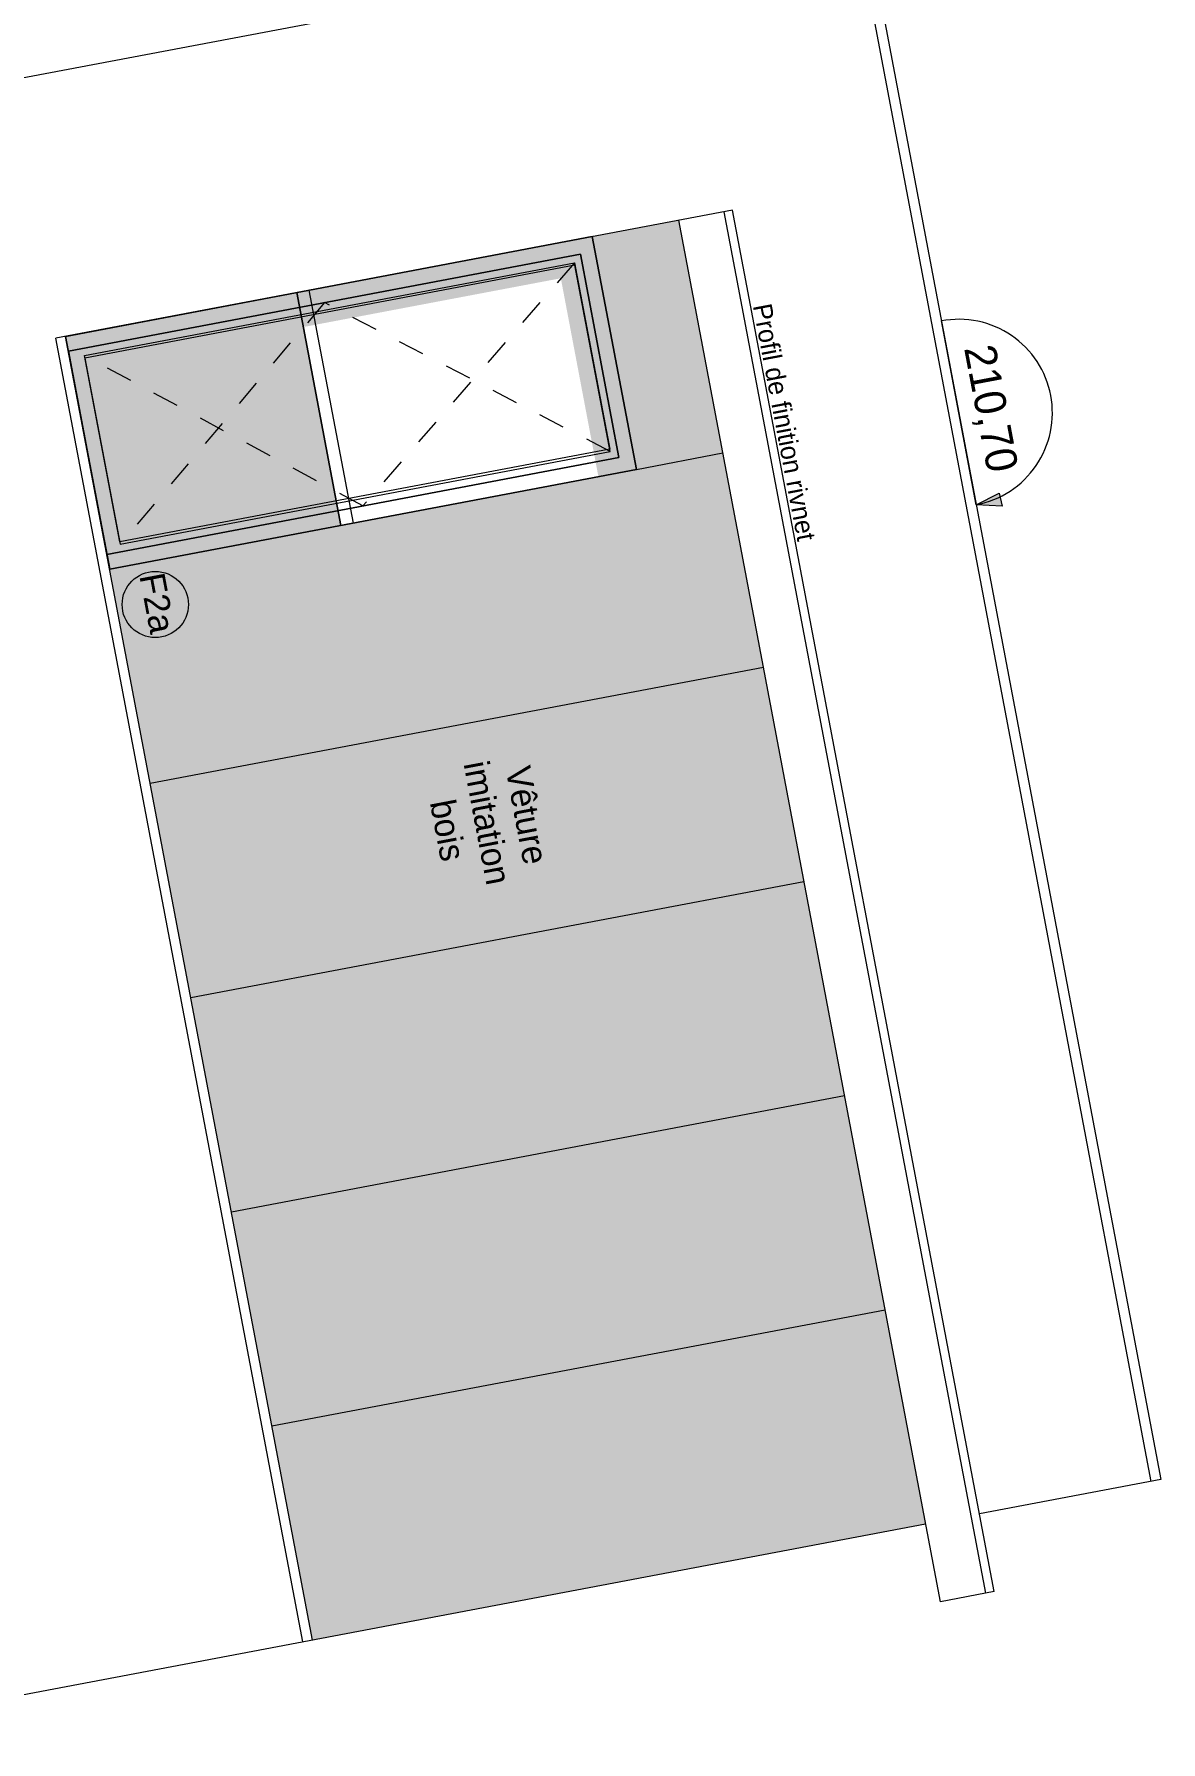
# Model space of a CAD drawing. Header units: centimetres. Extents: x 43491 to 84569, y -30699 to -11680.
# Drawn here: x 45146 to 45598, y -27010 to -26325 of the extents above; entities that cross this region are included whole.
import ezdxf

# ---------------------------------------------------------------- set-up
doc = ezdxf.new("R2010")
doc.units = ezdxf.units.CM
doc.header["$LTSCALE"] = 50.8
doc.linetypes.add('Style de ligne -1', pattern=[0.41664, 0.20828, -0.20836])
for name, color, linetype, lineweight in [('0-PROJET-BOIS PANNEAUX FACADE', 7, 'Continuous', 5), ('0-PROJET-DESSINS CRÉES', 7, 'Continuous', 9), ('0-PROJET-MENUISERIES EXT', 7, 'Continuous', 5), ('0-PROJET-NGF', 7, 'Continuous', 5), ('0-PROJET-TEXTE', 7, 'Continuous', 5)]:
    doc.layers.add(name, color=color, linetype=linetype, lineweight=lineweight)
doc.styles.add('Futura Std Book', font='Futura Std Book')
doc.styles.add('Helvetica', font='Helvetica')

# ---------------------------------------------------------------- blocks, each defined once
blk = doc.blocks.new('Groupe-260-1')
at = {"layer": '0-PROJET-NGF', "linetype": 'Continuous', "lineweight": 0}
blk.add_hatch(color=7, dxfattribs=at).paths.add_polyline_path([(6717.57, -48601.6), (6707.24, -48601.06), (6716.46, -48596.36)])
at = {"layer": '0-PROJET-NGF', "color": 7, "lineweight": 5}
blk.add_line((6707.24, -48601.06), (6693.28, -48527.32), dxfattribs=at)
at = {"layer": '0-PROJET-NGF', "color": 7, "lineweight": 5, "flags": 128}
blk.add_lwpolyline([(6707.24, -48601.06), (6709.04, -48600.67), (6710.82, -48600.2), (6712.57, -48599.63), (6714.29, -48598.99), (6715.98, -48598.26), (6717.64, -48597.44), (6719.25, -48596.55), (6720.81, -48595.58), (6722.33, -48594.53), (6723.79, -48593.41), (6725.2, -48592.22), (6726.54, -48590.97), (6727.82, -48589.64), (6729.04, -48588.26), (6730.19, -48586.82), (6731.26, -48585.32), (6732.26, -48583.78), (6733.18, -48582.18), (6734.03, -48580.55), (6734.79, -48578.87), (6735.47, -48577.16), (6736.06, -48575.41), (6736.57, -48573.64), (6736.99, -48571.85), (6737.32, -48570.04), (6737.56, -48568.21), (6737.72, -48566.38), (6737.78, -48564.54), (6737.75, -48562.7), (6737.63, -48560.86), (6737.42, -48559.03), (6737.12, -48557.21), (6736.74, -48555.41), (6736.26, -48553.63), (6735.7, -48551.88), (6735.06, -48550.15), (6734.32, -48548.46), (6733.51, -48546.81), (6732.62, -48545.2), (6731.65, -48543.63), (6730.6, -48542.12), (6729.48, -48540.66), (6728.29, -48539.25), (6727.03, -48537.9), (6725.71, -48536.62), (6724.33, -48535.41), (6722.89, -48534.26), (6721.39, -48533.19), (6719.85, -48532.19), (6718.25, -48531.26), (6716.61, -48530.42), (6714.94, -48529.66), (6713.23, -48528.98), (6711.48, -48528.39), (6709.71, -48527.88), (6707.92, -48527.46), (6706.11, -48527.13), (6704.28, -48526.88), (6702.45, -48526.73), (6700.61, -48526.67), (6698.76, -48526.7), (6696.93, -48526.82), (6695.1, -48527.02), (6693.28, -48527.32)], dxfattribs=at)
at = {"layer": '0-PROJET-NGF', "color": 7, "linetype": 'Continuous', "lineweight": 5, "flags": 128}
blk.add_lwpolyline([(6717.57, -48601.6), (6707.24, -48601.06), (6716.46, -48596.36)], close=True, dxfattribs=at)
at = {"layer": '0-PROJET-NGF', "color": 7, "insert": (6714.7, -48535.9), "char_height": 12.586, "attachment_point": 1, "rotation": 280.71759, "line_spacing_factor": 0.962448, "style": 'Futura Std Book'}
blk.add_mtext('210,70', dxfattribs=at)
blk = doc.blocks.new('PORTE FENETRE TYPE 3bis FACADE')
at = {"layer": '0-PROJET-DESSINS CRÉES', "color": 7, "linetype": 'Style de ligne -1', "lineweight": 13}
for p, q in [((9, -9), (89, -110.5)), ((89, -110.5), (9, -209))]:
    blk.add_line(p, q, dxfattribs=at)
at = {"layer": '0-PROJET-MENUISERIES EXT', "color": 7, "linetype": 'Continuous', "lineweight": 13, "flags": 128}
for points in [[(95, 0), (95, -215), (0, -215), (0, 0)], [(89, -6), (89, -215), (6, -215), (6, -6)], [(85, -9), (85, -209), (9, -209), (9, -9)]]:
    blk.add_lwpolyline(points, close=True, dxfattribs=at)
blk = doc.blocks.new('Groupe-265-1')
at = {"layer": '0-PROJET-TEXTE', "color": 7, "linetype": 'Continuous', "lineweight": 5}
blk.add_circle((6377.94, -48641.06), 13.28, dxfattribs=at)
at = {"layer": '0-PROJET-TEXTE', "color": 7, "insert": (6381.44, -48627.61), "char_height": 10.087, "attachment_point": 1, "rotation": 280.72359, "line_spacing_factor": 0.834288, "style": 'Helvetica'}
blk.add_mtext('F2a', dxfattribs=at)

msp = doc.modelspace()

# ---------------------------------------------------------------- hatches: boundary and pattern name
at = {"layer": '0-PROJET-BOIS PANNEAUX FACADE', "linetype": 'Continuous', "lineweight": 0}
msp.add_hatch(color=34, dxfattribs=at).paths.add_polyline_path([(45257.92, -26969.46), (45503.84, -26922.88), (45404.82, -26400), (45370.14, -26406.55), (45387.81, -26499.89), (45176.57, -26539.89), (45257.93, -26969.51)])
at = {"layer": '0-PROJET-DESSINS CRÉES', "linetype": 'Continuous', "lineweight": 0}
for color, points in [(7, [(45372.58, -26502.77), (45357.52, -26423.25), (45161.51, -26460.37), (45158.89, -26446.55), (45370.14, -26406.55), (45387.81, -26499.89)]), (254, [(45251.59, -26428.99), (45269.28, -26522.37), (45176.57, -26539.93), (45158.89, -26446.55)])]:
    msp.add_hatch(color=color, dxfattribs=at).paths.add_polyline_path(points)

# ---------------------------------------------------------------- linework, layer by layer
at = {"layer": '0-PROJET-DESSINS CRÉES', "color": 7, "linetype": 'Continuous', "lineweight": 13}
for p, q in [((45465.36, -26203.7), (45598.19, -26905.07)), ((45594.26, -26905.81), (45464.51, -26220.67)), ((44898.23, -26388.96), (45479.6, -26278.86)), ((45426.43, -26395.89), (45154.96, -26447.3)), ((45527.93, -26950.64), (45422.99, -26396.54)), ((45531.36, -26949.99), (45426.43, -26395.89)), ((45509.75, -26954.08), (45404.82, -26400)), ((45257.92, -26969.46), (45158.89, -26446.56)), ((45254, -26970.25), (45154.96, -26447.3)), ((45387.81, -26499.89), (45422.49, -26493.32)), ((45192.84, -26625.81), (45438.76, -26579.24)), ((45209.11, -26711.74), (45455.03, -26665.16)), ((45225.38, -26797.66), (45471.31, -26751.09)), ((45241.66, -26883.58), (45487.58, -26837.01)), ((45598.19, -26905.07), (45525.47, -26918.84)), ((45503.85, -26922.93), (45042.5, -27010.3)), ((45531.36, -26949.99), (45509.75, -26954.08))]:
    msp.add_line(p, q, dxfattribs=at)
at = {"layer": '0-PROJET-DESSINS CRÉES', "color": 7, "linetype": 'Continuous', "lineweight": 18, "flags": 128}
msp.add_lwpolyline([(45251.59, -26428.99), (45269.28, -26522.37), (45176.57, -26539.93), (45158.89, -26446.55)], close=True, dxfattribs=at)
at = {"layer": '0-PROJET-DESSINS CRÉES', "color": 7, "linetype": 'Continuous', "lineweight": 13, "flags": 128}
msp.add_lwpolyline([(45269.28, -26522.37), (45251.59, -26428.99), (45256.51, -26428.06), (45274.19, -26521.44)], close=True, dxfattribs=at)
at = {"layer": '0-PROJET-DESSINS CRÉES', "color": 7, "linetype": 'Continuous'}
msp.add_solid([(45404.81, -26399.99), (45388.89, -26423.36), (45503.84, -26922.88), (45484.19, -26926.6)], dxfattribs=at)

# ---------------------------------------------------------------- block references
at = {"layer": '0-PROJET-DESSINS CRÉES', "color": 7, "rotation": 280.723594743919}
msp.add_blockref('PORTE FENETRE TYPE 3bis FACADE', (45370.14, -26406.55), dxfattribs=at)
at = {"layer": '0-PROJET-DESSINS CRÉES', "color": 7, "xscale": -1, "rotation": 280.7235947438842}
msp.add_blockref('PORTE FENETRE TYPE 3bis FACADE', (45387.81, -26499.89), dxfattribs=at)
at = {"layer": '0-PROJET-NGF', "color": 7}
msp.add_blockref('Groupe-260-1', (38816.91, 22086.96), dxfattribs=at)
at = {"layer": '0-PROJET-TEXTE', "color": 7}
msp.add_blockref('Groupe-265-1', (38816.91, 22086.96), dxfattribs=at)

# ---------------------------------------------------------------- texts
at = {"layer": '0-PROJET-TEXTE', "color": 7, "attachment_point": 2, "rotation": 280.7296, "line_spacing_factor": 0.962448, "style": 'Futura Std Book'}
for s, insert, char_height in [('Profil de finition rivnet', (45450.91, -26480.26), 7.5516), ('Vêture \\Pimitation \\Pbois', (45348.9, -26637.69), 10.069)]:
    msp.add_mtext(s, dxfattribs=dict(at, insert=insert, char_height=char_height))

doc.saveas('drawing.dxf')
